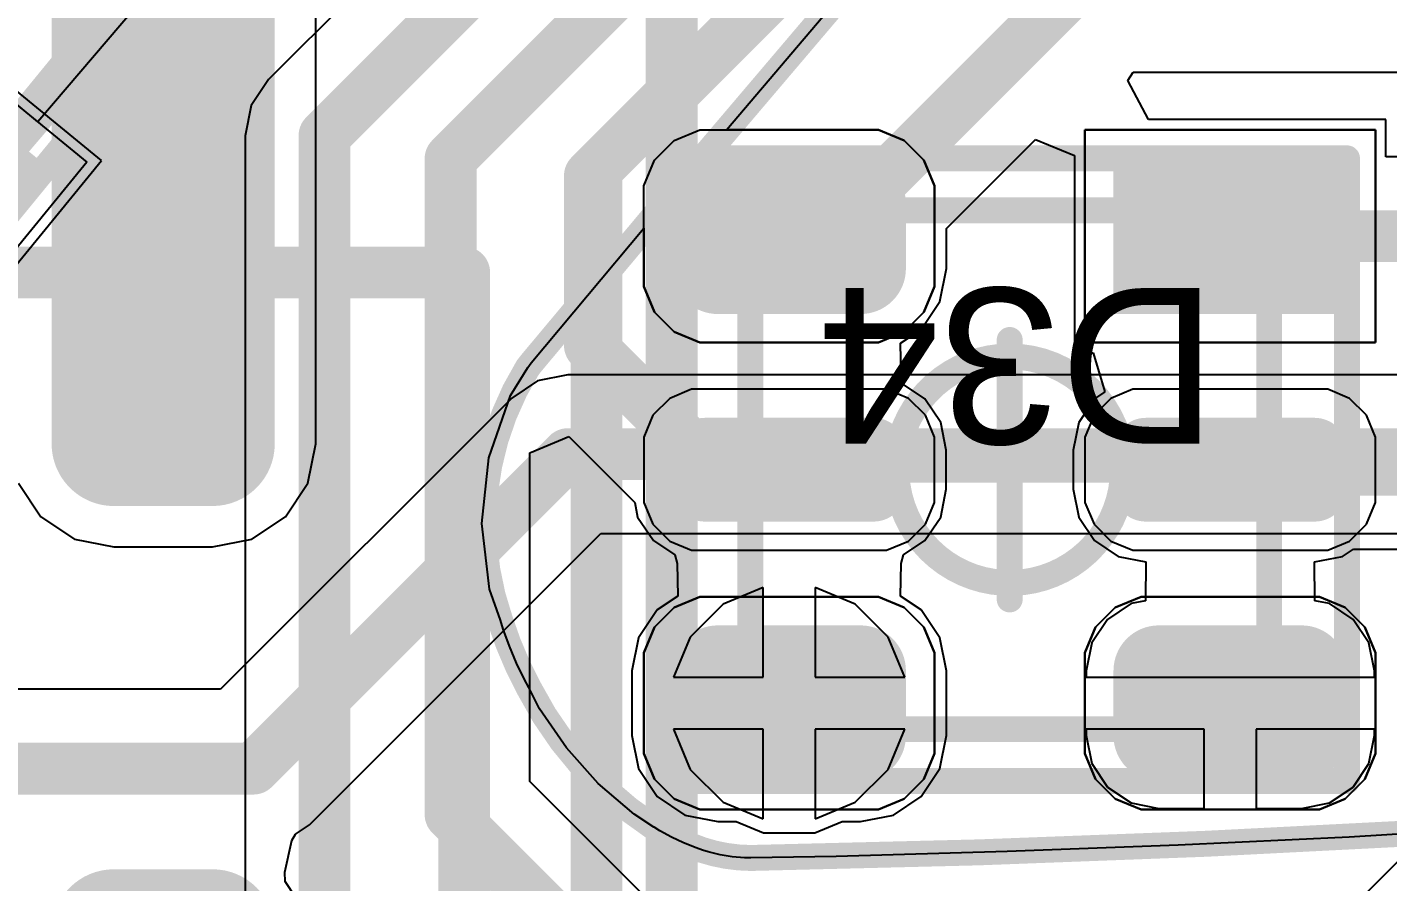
# Model space of a CAD drawing. Header units: inches. Extents: x -52 to 109, y 0 to 35.
# Drawn here: x 32.12 to 37.36, y 9.35 to 12.65 of the extents above; entities that cross this region are included whole.
import ezdxf

# ---------------------------------------------------------------- set-up
doc = ezdxf.new("R2010")
doc.units = ezdxf.units.IN
for name, color, linetype in [('Bottom 3D Body', 216, 'Continuous'), ('Bottom Courtyard', 56, 'Continuous'), ('Bottom Layer', 5, 'Continuous'), ('Bottom Overlay', 54, 'Continuous'), ('Bottom Solder', 6, 'Continuous'), ('Mechanical 1', 6, 'Continuous'), ('Mechanical 4', 56, 'Continuous'), ('Top Component Outline', 56, 'Continuous'), ('Top Courtyard', 56, 'Continuous'), ('Top Layer', 1, 'Continuous'), ('Top Overlay', 2, 'Continuous'), ('Top Paste', 8, 'Continuous'), ('Top Solder', 216, 'Continuous'), ('Via Holes', 16, 'Continuous')]:
    doc.layers.add(name, color=color, linetype=linetype)
doc.styles.add('Arial', font='', dxfattribs={"height": 0.2})
doc.styles.get('Arial').set_extended_font_data('Arial')

# ---------------------------------------------------------------- blocks, each defined once
blk = doc.blocks.new('APA_RGB_LED_2020_357')
at = {"layer": 'Top Layer'}
blk.add_hatch(color=1, dxfattribs=at).paths.add_polyline_path([(-1.25, -0.65), (-0.45, -0.65), (-0.45, -1.15), (-1.25, -1.15)])
at = {"layer": 'Top Paste'}
blk.add_hatch(color=8, dxfattribs=at).paths.add_polyline_path([(-1.25, -0.65), (-0.45, -0.65), (-0.45, -1.15), (-1.25, -1.15)])
at = {"layer": 'Top Solder'}
blk.add_hatch(color=216, dxfattribs=at).paths.add_polyline_path([(-1.3, -0.6), (-0.4, -0.6), (-0.4, -1.2), (-1.3, -1.2)])
at = {"layer": 'Top Component Outline'}
blk.add_lwpolyline([(-1, -1, 0.1, 0.1, 0), (1, -1, 0.1, 0.1, 0)], format="xyseb", dxfattribs=at)
at = {"layer": 'Top Courtyard'}
blk.add_lwpolyline([(-1.3, -1.2, 0.1, 0.1, 0), (1.3, -1.2, 0.1, 0.1, 0)], format="xyseb", dxfattribs=at)
at = {"layer": 'Top Overlay'}
for p, q in [((-0.29, -0.49), (-0.29, -1.31)), ((-0.29, -1.31), (-1.41, -1.31))]:
    blk.add_line(p, q, dxfattribs=at)
at = {"layer": 'Top Courtyard', "style": 'Arial'}
blk.add_text('D24', height=0.6, dxfattribs=at).set_placement((-0.8, -0.7))
blk = doc.blocks.new('APA_RGB_LED_2020_422')
at = {"layer": 'Top Layer'}
h = blk.add_hatch(color=1, dxfattribs=at)
edge = h.paths.add_edge_path()
edge.add_arc((-1.125, 1.025), 0.125, 90, 180)
edge.add_line((-1.25, 1.025), (-1.25, 0.775))
edge.add_arc((-1.125, 0.775), 0.125, 180, 270)
edge.add_line((-1.125, 0.65), (-0.575, 0.65))
edge.add_arc((-0.575, 0.775), 0.125, 270, 360)
edge.add_line((-0.45, 0.775), (-0.45, 1.025))
edge.add_arc((-0.575, 1.025), 0.125, 0, 90)
edge.add_line((-0.575, 1.15), (-1.125, 1.15))
h = blk.add_hatch(color=1, dxfattribs=at)
edge = h.paths.add_edge_path()
edge.add_arc((0.575, 1.025), 0.125, 90, 180)
edge.add_line((0.45, 1.025), (0.45, 0.775))
edge.add_arc((0.575, 0.775), 0.125, 180, 270)
edge.add_line((0.575, 0.65), (1.125, 0.65))
edge.add_arc((1.125, 0.775), 0.125, 270, 360)
edge.add_line((1.25, 0.775), (1.25, 1.025))
edge.add_arc((1.125, 1.025), 0.125, 0, 90)
edge.add_line((1.125, 1.15), (0.575, 1.15))
h = blk.add_hatch(color=1, dxfattribs=at)
edge = h.paths.add_edge_path()
edge.add_arc((-1.175, 0.075), 0.075, 90, 180)
edge.add_line((-1.25, 0.075), (-1.25, -0.075))
edge.add_arc((-1.175, -0.075), 0.075, 180, 270)
edge.add_line((-1.175, -0.15), (-0.525, -0.15))
edge.add_arc((-0.525, -0.075), 0.075, 270, 360)
edge.add_line((-0.45, -0.075), (-0.45, 0.075))
edge.add_arc((-0.525, 0.075), 0.075, 0, 90)
edge.add_line((-0.525, 0.15), (-1.175, 0.15))
h = blk.add_hatch(color=1, dxfattribs=at)
edge = h.paths.add_edge_path()
edge.add_arc((0.525, 0.075), 0.075, 90, 180)
edge.add_line((0.45, 0.075), (0.45, -0.075))
edge.add_arc((0.525, -0.075), 0.075, 180, 270)
edge.add_line((0.525, -0.15), (1.175, -0.15))
edge.add_arc((1.175, -0.075), 0.075, 270, 360)
edge.add_line((1.25, -0.075), (1.25, 0.075))
edge.add_arc((1.175, 0.075), 0.075, 0, 90)
edge.add_line((1.175, 0.15), (0.525, 0.15))
blk.add_hatch(color=1, dxfattribs=at).paths.add_polyline_path([(-1.25, -0.65), (-0.45, -0.65), (-0.45, -1.15), (-1.25, -1.15)])
h = blk.add_hatch(color=1, dxfattribs=at)
edge = h.paths.add_edge_path()
edge.add_arc((0.575, -0.775), 0.125, 90, 180)
edge.add_line((0.45, -0.775), (0.45, -1.025))
edge.add_arc((0.575, -1.025), 0.125, 180, 270)
edge.add_line((0.575, -1.15), (1.125, -1.15))
edge.add_arc((1.125, -1.025), 0.125, 270, 360)
edge.add_line((1.25, -1.025), (1.25, -0.775))
edge.add_arc((1.125, -0.775), 0.125, 0, 90)
edge.add_line((1.125, -0.65), (0.575, -0.65))
at = {"layer": 'Top Paste'}
h = blk.add_hatch(color=8, dxfattribs=at)
edge = h.paths.add_edge_path()
edge.add_arc((-1.125, 1.025), 0.125, 90, 180)
edge.add_line((-1.25, 1.025), (-1.25, 0.775))
edge.add_arc((-1.125, 0.775), 0.125, 180, 270)
edge.add_line((-1.125, 0.65), (-0.575, 0.65))
edge.add_arc((-0.575, 0.775), 0.125, 270, 360)
edge.add_line((-0.45, 0.775), (-0.45, 1.025))
edge.add_arc((-0.575, 1.025), 0.125, 0, 90)
edge.add_line((-0.575, 1.15), (-1.125, 1.15))
h = blk.add_hatch(color=8, dxfattribs=at)
edge = h.paths.add_edge_path()
edge.add_arc((0.575, 1.025), 0.125, 90, 180)
edge.add_line((0.45, 1.025), (0.45, 0.775))
edge.add_arc((0.575, 0.775), 0.125, 180, 270)
edge.add_line((0.575, 0.65), (1.125, 0.65))
edge.add_arc((1.125, 0.775), 0.125, 270, 360)
edge.add_line((1.25, 0.775), (1.25, 1.025))
edge.add_arc((1.125, 1.025), 0.125, 0, 90)
edge.add_line((1.125, 1.15), (0.575, 1.15))
h = blk.add_hatch(color=8, dxfattribs=at)
edge = h.paths.add_edge_path()
edge.add_arc((-1.175, 0.075), 0.075, 90, 180)
edge.add_line((-1.25, 0.075), (-1.25, -0.075))
edge.add_arc((-1.175, -0.075), 0.075, 180, 270)
edge.add_line((-1.175, -0.15), (-0.525, -0.15))
edge.add_arc((-0.525, -0.075), 0.075, 270, 360)
edge.add_line((-0.45, -0.075), (-0.45, 0.075))
edge.add_arc((-0.525, 0.075), 0.075, 0, 90)
edge.add_line((-0.525, 0.15), (-1.175, 0.15))
h = blk.add_hatch(color=8, dxfattribs=at)
edge = h.paths.add_edge_path()
edge.add_arc((0.525, 0.075), 0.075, 90, 180)
edge.add_line((0.45, 0.075), (0.45, -0.075))
edge.add_arc((0.525, -0.075), 0.075, 180, 270)
edge.add_line((0.525, -0.15), (1.175, -0.15))
edge.add_arc((1.175, -0.075), 0.075, 270, 360)
edge.add_line((1.25, -0.075), (1.25, 0.075))
edge.add_arc((1.175, 0.075), 0.075, 0, 90)
edge.add_line((1.175, 0.15), (0.525, 0.15))
blk.add_hatch(color=8, dxfattribs=at).paths.add_polyline_path([(-1.25, -0.65), (-0.45, -0.65), (-0.45, -1.15), (-1.25, -1.15)])
h = blk.add_hatch(color=8, dxfattribs=at)
edge = h.paths.add_edge_path()
edge.add_arc((0.575, -0.775), 0.125, 90, 180)
edge.add_line((0.45, -0.775), (0.45, -1.025))
edge.add_arc((0.575, -1.025), 0.125, 180, 270)
edge.add_line((0.575, -1.15), (1.125, -1.15))
edge.add_arc((1.125, -1.025), 0.125, 270, 360)
edge.add_line((1.25, -1.025), (1.25, -0.775))
edge.add_arc((1.125, -0.775), 0.125, 0, 90)
edge.add_line((1.125, -0.65), (0.575, -0.65))
at = {"layer": 'Top Solder'}
h = blk.add_hatch(color=216, dxfattribs=at)
edge = h.paths.add_edge_path()
edge.add_arc((-1.125, 1.025), 0.175, 90, 180)
edge.add_line((-1.3, 1.025), (-1.3, 0.775))
edge.add_arc((-1.125, 0.775), 0.175, 180, 270)
edge.add_line((-1.125, 0.6), (-0.575, 0.6))
edge.add_arc((-0.575, 0.775), 0.175, 270, 360)
edge.add_line((-0.4, 0.775), (-0.4, 1.025))
edge.add_arc((-0.575, 1.025), 0.175, 0, 90)
edge.add_line((-0.575, 1.2), (-1.125, 1.2))
h = blk.add_hatch(color=216, dxfattribs=at)
edge = h.paths.add_edge_path()
edge.add_arc((0.575, 1.025), 0.175, 90, 180)
edge.add_line((0.4, 1.025), (0.4, 0.775))
edge.add_arc((0.575, 0.775), 0.175, 180, 270)
edge.add_line((0.575, 0.6), (1.125, 0.6))
edge.add_arc((1.125, 0.775), 0.175, 270, 360)
edge.add_line((1.3, 0.775), (1.3, 1.025))
edge.add_arc((1.125, 1.025), 0.175, 0, 90)
edge.add_line((1.125, 1.2), (0.575, 1.2))
h = blk.add_hatch(color=216, dxfattribs=at)
edge = h.paths.add_edge_path()
edge.add_arc((-1.175, 0.075), 0.125, 90, 180)
edge.add_line((-1.3, 0.075), (-1.3, -0.075))
edge.add_arc((-1.175, -0.075), 0.125, 180, 270)
edge.add_line((-1.175, -0.2), (-0.525, -0.2))
edge.add_arc((-0.525, -0.075), 0.125, 270, 360)
edge.add_line((-0.4, -0.075), (-0.4, 0.075))
edge.add_arc((-0.525, 0.075), 0.125, 0, 90)
edge.add_line((-0.525, 0.2), (-1.175, 0.2))
h = blk.add_hatch(color=216, dxfattribs=at)
edge = h.paths.add_edge_path()
edge.add_arc((0.525, 0.075), 0.125, 90, 180)
edge.add_line((0.4, 0.075), (0.4, -0.075))
edge.add_arc((0.525, -0.075), 0.125, 180, 270)
edge.add_line((0.525, -0.2), (1.175, -0.2))
edge.add_arc((1.175, -0.075), 0.125, 270, 360)
edge.add_line((1.3, -0.075), (1.3, 0.075))
edge.add_arc((1.175, 0.075), 0.125, 0, 90)
edge.add_line((1.175, 0.2), (0.525, 0.2))
blk.add_hatch(color=216, dxfattribs=at).paths.add_polyline_path([(-1.3, -0.6), (-0.4, -0.6), (-0.4, -1.2), (-1.3, -1.2)])
h = blk.add_hatch(color=216, dxfattribs=at)
edge = h.paths.add_edge_path()
edge.add_arc((0.575, -0.775), 0.175, 90, 180)
edge.add_line((0.4, -0.775), (0.4, -1.025))
edge.add_arc((0.575, -1.025), 0.175, 180, 270)
edge.add_line((0.575, -1.2), (1.125, -1.2))
edge.add_arc((1.125, -1.025), 0.175, 270, 360)
edge.add_line((1.3, -1.025), (1.3, -0.775))
edge.add_arc((1.125, -0.775), 0.175, 0, 90)
edge.add_line((1.125, -0.6), (0.575, -0.6))
at = {"layer": 'Top Component Outline'}
for points in [[(1, 1, 0.1, 0.1, 0), (-1, 1, 0.1, 0.1, 0)], [(-1, 1, 0.1, 0.1, 0), (-1, -1, 0.1, 0.1, 0)], [(1, 1, 0.1, 0.1, 0), (1, -1, 0.1, 0.1, 0)], [(1, -1, 0.1, 0.1, 0), (-1, -1, 0.1, 0.1, 0)]]:
    blk.add_lwpolyline(points, format="xyseb", dxfattribs=at)
for points in [[(-1.025, 1, 0.05, 0.05, 1), (-0.975, 1, 0.05, 0.05, 1)], [(-1.025, 1, 0.05, 0.05, 1), (-0.975, 1, 0.05, 0.05, 1)], [(0.975, 1, 0.05, 0.05, 1), (1.025, 1, 0.05, 0.05, 1)], [(0.975, 1, 0.05, 0.05, 1), (1.025, 1, 0.05, 0.05, 1)], [(-1.025, -1, 0.05, 0.05, 1), (-0.975, -1, 0.05, 0.05, 1)], [(-1.025, -1, 0.05, 0.05, 1), (-0.975, -1, 0.05, 0.05, 1)], [(0.975, -1, 0.05, 0.05, 1), (1.025, -1, 0.05, 0.05, 1)], [(0.975, -1, 0.05, 0.05, 1), (1.025, -1, 0.05, 0.05, 1)]]:
    blk.add_lwpolyline(points, format="xyseb", close=True, dxfattribs=at)
at = {"layer": 'Top Courtyard'}
for points in [[(-1.3, 1.2, 0.1, 0.1, 0), (-1.3, -1.2, 0.1, 0.1, 0)], [(1.3, 1.2, 0.1, 0.1, 0), (-1.3, 1.2, 0.1, 0.1, 0)], [(1.3, 1.2, 0.1, 0.1, 0), (1.3, -1.2, 0.1, 0.1, 0)], [(0, 0.5, 0.1, 0.1, 0), (0, -0.5, 0.1, 0.1, 0)], [(0.5, 0, 0.1, 0.1, 0), (-0.5, 0, 0.1, 0.1, 0)], [(1.3, -1.2, 0.1, 0.1, 0), (-1.3, -1.2, 0.1, 0.1, 0)]]:
    blk.add_lwpolyline(points, format="xyseb", dxfattribs=at)
for points in [[(-1.325, 1.2, 0.05, 0.05, 1), (-1.275, 1.2, 0.05, 0.05, 1)], [(-1.325, 1.2, 0.05, 0.05, 1), (-1.275, 1.2, 0.05, 0.05, 1)], [(1.275, 1.2, 0.05, 0.05, 1), (1.325, 1.2, 0.05, 0.05, 1)], [(1.275, 1.2, 0.05, 0.05, 1), (1.325, 1.2, 0.05, 0.05, 1)], [(-0.025, 0.5, 0.05, 0.05, 1), (0.025, 0.5, 0.05, 0.05, 1)], [(-0.525, 0, 0.05, 0.05, 1), (-0.475, 0, 0.05, 0.05, 1)], [(0.475, 0, 0.05, 0.05, 1), (0.525, 0, 0.05, 0.05, 1)], [(-0.025, -0.5, 0.05, 0.05, 1), (0.025, -0.5, 0.05, 0.05, 1)], [(-1.325, -1.2, 0.05, 0.05, 1), (-1.275, -1.2, 0.05, 0.05, 1)], [(-1.325, -1.2, 0.05, 0.05, 1), (-1.275, -1.2, 0.05, 0.05, 1)], [(1.275, -1.2, 0.05, 0.05, 1), (1.325, -1.2, 0.05, 0.05, 1)], [(1.275, -1.2, 0.05, 0.05, 1), (1.325, -1.2, 0.05, 0.05, 1)]]:
    blk.add_lwpolyline(points, format="xyseb", close=True, dxfattribs=at)
at = {"layer": 'Top Overlay'}
for p, q in [((-1.3689, 1.1929), (-1.2929, 1.2689)), ((-1.2929, 1.2689), (-1.1937, 1.31)), ((-1.1937, 1.31), (-1.14, 1.31)), ((-1.14, 1.31), (-1.14, 1.31)), ((-1.14, 1.31), (-0.56, 1.31)), ((-0.56, 1.31), (-0.5063, 1.31)), ((-0.5063, 1.31), (-0.4071, 1.2689)), ((-0.4071, 1.2689), (-0.3311, 1.1929)), ((0.3311, 1.1929), (0.4071, 1.2689)), ((0.4071, 1.2689), (0.5063, 1.31)), ((0.5063, 1.31), (0.56, 1.31)), ((0.56, 1.31), (0.56, 1.31)), ((0.56, 1.31), (1.14, 1.31)), ((1.14, 1.31), (1.1937, 1.31)), ((1.1937, 1.31), (1.2929, 1.2689)), ((1.2929, 1.2689), (1.3689, 1.1929)), ((-1.41, 1.0937), (-1.3689, 1.1929)), ((-0.3311, 1.1929), (-0.29, 1.0937)), ((0.29, 1.0937), (0.3311, 1.1929)), ((1.3689, 1.1929), (1.41, 1.0937)), ((-1.41, 1.04), (-1.41, 1.0937)), ((-0.29, 1.0937), (-0.29, 1.04)), ((0.29, 1.04), (0.29, 1.0937)), ((1.41, 1.0937), (1.41, 1.04)), ((-1.41, 0.76), (-1.41, 1.04)), ((-0.29, 1.04), (-0.29, 1.04)), ((-0.29, 1.04), (-0.29, 0.76)), ((0.29, 0.76), (0.29, 1.04)), ((1.41, 1.04), (1.41, 1.04)), ((1.41, 1.04), (1.41, 0.76)), ((-1.41, 0.76), (-1.41, 0.76)), ((-1.41, 0.7063), (-1.41, 0.76)), ((-0.29, 0.76), (-0.29, 0.7063)), ((0.29, 0.76), (0.29, 0.76)), ((0.29, 0.7063), (0.29, 0.76)), ((1.41, 0.76), (1.41, 0.7063)), ((-1.3689, 0.6071), (-1.41, 0.7063)), ((-0.29, 0.7063), (-0.3311, 0.6071)), ((0.3311, 0.6071), (0.29, 0.7063)), ((1.41, 0.7063), (1.3689, 0.6071)), ((-1.2929, 0.5311), (-1.3689, 0.6071)), ((-0.3311, 0.6071), (-0.4071, 0.5311)), ((0.4071, 0.5311), (0.3311, 0.6071)), ((1.3689, 0.6071), (1.2929, 0.5311)), ((-1.1937, 0.49), (-1.2929, 0.5311)), ((-0.4071, 0.5311), (-0.5063, 0.49)), ((0.5063, 0.49), (0.4071, 0.5311)), ((1.2929, 0.5311), (1.1937, 0.49)), ((-1.14, 0.49), (-1.1937, 0.49)), ((-0.56, 0.49), (-1.14, 0.49)), ((-0.5063, 0.49), (-0.56, 0.49)), ((-0.56, 0.49), (-0.56, 0.49)), ((0.56, 0.49), (0.5063, 0.49)), ((1.14, 0.49), (0.56, 0.49)), ((1.1937, 0.49), (1.14, 0.49)), ((1.14, 0.49), (1.14, 0.49)), ((-1.3103, 0.275), (-1.375, 0.2103)), ((-1.2258, 0.31), (-1.3103, 0.275)), ((-1.18, 0.31), (-1.2258, 0.31)), ((-0.52, 0.31), (-1.18, 0.31)), ((-0.4742, 0.31), (-0.52, 0.31)), ((-0.52, 0.31), (-0.52, 0.31)), ((-0.3897, 0.275), (-0.4742, 0.31)), ((-0.325, 0.2103), (-0.3897, 0.275)), ((0.3897, 0.275), (0.325, 0.2103)), ((0.4743, 0.31), (0.3897, 0.275)), ((0.52, 0.31), (0.4743, 0.31)), ((1.18, 0.31), (0.52, 0.31)), ((1.2258, 0.31), (1.18, 0.31)), ((1.18, 0.31), (1.18, 0.31)), ((1.3103, 0.275), (1.2258, 0.31)), ((1.375, 0.2103), (1.3103, 0.275)), ((-1.375, 0.2103), (-1.41, 0.1258)), ((-0.29, 0.1258), (-0.325, 0.2103)), ((0.325, 0.2103), (0.29, 0.1258)), ((1.41, 0.1258), (1.375, 0.2103)), ((-1.41, 0.1258), (-1.41, 0.08)), ((-0.29, 0.08), (-0.29, 0.1258)), ((0.29, 0.1258), (0.29, 0.08)), ((1.41, 0.08), (1.41, 0.1258)), ((-1.41, 0.08), (-1.41, -0.08)), ((-1.41, 0.08), (-1.41, 0.08)), ((-0.29, -0.08), (-0.29, 0.08)), ((0.29, 0.08), (0.29, -0.08)), ((0.29, 0.08), (0.29, 0.08)), ((1.41, -0.08), (1.41, 0.08)), ((-1.41, -0.08), (-1.41, -0.1257)), ((-0.29, -0.1257), (-0.29, -0.08)), ((-0.29, -0.08), (-0.29, -0.08)), ((0.29, -0.08), (0.29, -0.1257)), ((1.41, -0.1257), (1.41, -0.08)), ((1.41, -0.08), (1.41, -0.08)), ((-1.41, -0.1257), (-1.375, -0.2103)), ((-0.325, -0.2103), (-0.29, -0.1257)), ((0.29, -0.1257), (0.325, -0.2103)), ((1.375, -0.2103), (1.41, -0.1257)), ((-1.375, -0.2103), (-1.3103, -0.275)), ((-0.3897, -0.275), (-0.325, -0.2103)), ((0.325, -0.2103), (0.3897, -0.275)), ((1.3103, -0.275), (1.375, -0.2103)), ((-1.3103, -0.275), (-1.2258, -0.31)), ((-1.2258, -0.31), (-1.18, -0.31)), ((-1.18, -0.31), (-1.18, -0.31)), ((-1.18, -0.31), (-0.52, -0.31)), ((-0.52, -0.31), (-0.4742, -0.31)), ((-0.4742, -0.31), (-0.3897, -0.275)), ((0.3897, -0.275), (0.4743, -0.31)), ((0.4743, -0.31), (0.52, -0.31)), ((0.52, -0.31), (0.52, -0.31)), ((0.52, -0.31), (1.18, -0.31)), ((1.18, -0.31), (1.2258, -0.31)), ((1.2258, -0.31), (1.3103, -0.275)), ((-1.41, -1.31), (-1.41, -0.49)), ((-1.41, -0.49), (-0.29, -0.49)), ((-0.29, -0.49), (-0.29, -1.31)), ((0.4071, -0.5311), (0.5063, -0.49)), ((0.5063, -0.49), (0.56, -0.49)), ((0.56, -0.49), (0.56, -0.49)), ((0.56, -0.49), (1.14, -0.49)), ((1.14, -0.49), (1.1937, -0.49)), ((1.1937, -0.49), (1.2929, -0.5311)), ((0.3311, -0.6071), (0.4071, -0.5311)), ((1.2929, -0.5311), (1.3689, -0.6071)), ((0.29, -0.7063), (0.3311, -0.6071)), ((1.3689, -0.6071), (1.41, -0.7063)), ((0.29, -0.76), (0.29, -0.7063)), ((1.41, -0.7063), (1.41, -0.76)), ((0.29, -1.04), (0.29, -0.76)), ((1.41, -0.76), (1.41, -0.76)), ((1.41, -0.76), (1.41, -1.04)), ((0.29, -1.04), (0.29, -1.04)), ((0.29, -1.0937), (0.29, -1.04)), ((1.41, -1.04), (1.41, -1.0937)), ((0.3311, -1.1929), (0.29, -1.0937)), ((1.41, -1.0937), (1.3689, -1.1929)), ((0.4071, -1.2689), (0.3311, -1.1929)), ((1.3689, -1.1929), (1.2929, -1.2689)), ((-0.29, -1.31), (-1.41, -1.31)), ((0.5063, -1.31), (0.4071, -1.2689)), ((0.56, -1.31), (0.5063, -1.31)), ((1.14, -1.31), (0.56, -1.31)), ((1.1937, -1.31), (1.14, -1.31)), ((1.14, -1.31), (1.14, -1.31)), ((1.2929, -1.2689), (1.1937, -1.31))]:
    blk.add_line(p, q, dxfattribs=at)
at = {"layer": 'Top Courtyard', "style": 'Arial'}
blk.add_text('D34', height=0.6, dxfattribs=at).set_placement((-0.8, -0.7))
blk = doc.blocks.new('SMDHDRV10P127_2X5_615X330X560B_B_448')
at = {"layer": 'Bottom Layer'}
h = blk.add_hatch(color=5, dxfattribs=at)
edge = h.paths.add_edge_path()
edge.add_arc((-2.96, 2.73), 0.19, 90, 180)
edge.add_line((-3.15, 2.73), (-3.15, 2.35))
edge.add_arc((-2.96, 2.35), 0.19, 180, 270)
edge.add_line((-2.96, 2.16), (-0.94, 2.16))
edge.add_arc((-0.94, 2.35), 0.19, 270, 360)
edge.add_line((-0.75, 2.35), (-0.75, 2.73))
edge.add_arc((-0.94, 2.73), 0.19, 0, 90)
edge.add_line((-0.94, 2.92), (-2.96, 2.92))
at = {"layer": 'Bottom Solder'}
h = blk.add_hatch(color=6, dxfattribs=at)
edge = h.paths.add_edge_path()
edge.add_arc((-2.96, 2.73), 0.24, 90, 180)
edge.add_line((-3.2, 2.73), (-3.2, 2.35))
edge.add_arc((-2.96, 2.35), 0.24, 180, 270)
edge.add_line((-2.96, 2.11), (-0.94, 2.11))
edge.add_arc((-0.94, 2.35), 0.24, 270, 360)
edge.add_line((-0.7, 2.35), (-0.7, 2.73))
edge.add_arc((-0.94, 2.73), 0.24, 0, 90)
edge.add_line((-0.94, 2.97), (-2.96, 2.97))
h = blk.add_hatch(color=6, dxfattribs=at)
edge = h.paths.add_edge_path()
edge.add_arc((0.94, 2.73), 0.24, 90, 180)
edge.add_line((0.7, 2.73), (0.7, 2.35))
edge.add_arc((0.94, 2.35), 0.24, 180, 270)
edge.add_line((0.94, 2.11), (2.96, 2.11))
edge.add_arc((2.96, 2.35), 0.24, 270, 360)
edge.add_line((3.2, 2.35), (3.2, 2.73))
edge.add_arc((2.96, 2.73), 0.24, 0, 90)
edge.add_line((2.96, 2.97), (0.94, 2.97))
at = {"layer": 'Bottom 3D Body'}
for points in [[(1.6, 3.7, 0.2, 0.2, 0), (-1.6, 3.7, 0.2, 0.2, 0)], [(-1.6, -3.7, 0.2, 0.2, 0), (-1.6, 3.7, 0.2, 0.2, 0)]]:
    blk.add_lwpolyline(points, format="xyseb", dxfattribs=at)
blk.add_lwpolyline([(-1.65, 3.7, 0.1, 0.1, 1), (-1.55, 3.7, 0.1, 0.1, 1)], format="xyseb", close=True, dxfattribs=at)
blk.add_lwpolyline([(-1.65, 3.7, 0.1, 0.1, 1), (-1.55, 3.7, 0.1, 0.1, 1)], format="xyseb", close=True, dxfattribs=at)
at = {"layer": 'Bottom Courtyard'}
blk.add_lwpolyline([(3.5, 4.5, 0.2, 0.2, 0), (-3.5, 4.5, 0.2, 0.2, 0)], format="xyseb", dxfattribs=at)
at = {"layer": 'Bottom Overlay'}
blk.add_lwpolyline([(1.95, 4.21, 0.2, 0.2, 0), (-1.95, 4.21, 0.2, 0.2, 0)], format="xyseb", dxfattribs=at)
blk.add_lwpolyline([(-2, 4.21, 0.1, 0.1, 1), (-1.9, 4.21, 0.1, 0.1, 1)], format="xyseb", close=True, dxfattribs=at)

msp = doc.modelspace()

# ---------------------------------------------------------------- hatches: boundary and pattern name
at = {"layer": 'Bottom Layer'}
h = msp.add_hatch(color=5, dxfattribs=at)
edge = h.paths.add_edge_path()
edge.add_arc((35.0526, 10.04), 0.3, 0, 360)
at = {"layer": 'Top Layer'}
h = msp.add_hatch(color=1, dxfattribs=at)
edge = h.paths.add_edge_path()
edge.add_arc((35.0526, 10.04), 0.3, 0, 360)
at = {"layer": 'Via Holes'}
h = msp.add_hatch(color=7, dxfattribs=at)
edge = h.paths.add_edge_path()
edge.add_arc((35.0526, 10.04), 0.15, 0, 360)

# ---------------------------------------------------------------- linework, layer by layer
at = {"layer": 'Bottom Layer'}
for p, q in [((33.2277, 11.04), (33.2277, 13.06)), ((34.0829, 11.2826), (33.9837, 11.2163)), ((34.2, 11.3059), (34.0829, 11.2826)), ((45.4456, 11.3059), (34.2, 11.3059)), ((34.2, 11.3059), (34.2, 11.3059)), ((33.9837, 11.2163), (32.8613, 10.0939)), ((33.9837, 11.2163), (33.9837, 11.2163)), ((33.1974, 10.8879), (33.2277, 11.04)), ((32.0826, 10.8879), (32.1688, 10.7589)), ((33.1112, 10.7589), (33.1974, 10.8879)), ((32.1688, 10.7589), (32.2978, 10.6727)), ((32.9822, 10.6727), (33.1112, 10.7589)), ((32.2978, 10.6727), (32.45, 10.6424)), ((32.83, 10.6424), (32.9822, 10.6727)), ((33.2043, 9.5717), (34.3267, 10.6941)), ((34.3267, 10.6941), (41.5595, 10.6941)), ((32.45, 10.6424), (32.83, 10.6424)), ((34.9526, 10.4856), (34.7977, 10.4215)), ((34.9526, 10.14), (34.9526, 10.4856)), ((35.3075, 10.4215), (35.1526, 10.4856)), ((35.1526, 10.4856), (35.1526, 10.14)), ((34.7977, 10.4215), (34.6711, 10.2949)), ((35.4341, 10.2949), (35.3075, 10.4215)), ((34.6711, 10.2949), (34.6069, 10.14)), ((35.4983, 10.14), (35.4341, 10.2949)), ((34.6069, 10.14), (34.9526, 10.14)), ((35.1526, 10.14), (35.4983, 10.14)), ((32.8613, 10.0939), (29.648, 10.0939)), ((34.9526, 9.94), (34.6069, 9.94)), ((34.6069, 9.94), (34.6711, 9.7851)), ((34.9526, 9.5943), (34.9526, 9.94)), ((35.4983, 9.94), (35.1526, 9.94)), ((35.1526, 9.94), (35.1526, 9.5943)), ((35.4341, 9.7851), (35.4983, 9.94)), ((34.6711, 9.7851), (34.7977, 9.6585)), ((35.3075, 9.6585), (35.4341, 9.7851)), ((34.7977, 9.6585), (34.9526, 9.5943)), ((35.1526, 9.5943), (35.3075, 9.6585)), ((33.1501, 9.5355), (33.2043, 9.5717)), ((33.1086, 9.3894), (33.1357, 9.5106)), ((33.1357, 9.5106), (33.1501, 9.5355)), ((37.4837, 9.5163), (33.6233, 5.6559)), ((33.1097, 9.3534), (33.1086, 9.3894)), ((33.1503, 9.2927), (33.1097, 9.3534))]:
    msp.add_line(p, q, dxfattribs=at)
for points in [[(32.988, 9.788, 0.2, 0.2, 0), (34.2, 11, 0.2, 0.2, 0)], [(34.2, 11, 0.2, 0.2, 0), (49.7, 11, 0.2, 0.2, 0)], [(29.648, 9.788, 0.2, 0.2, 0), (32.988, 9.788, 0.2, 0.2, 0)]]:
    msp.add_lwpolyline(points, format="xyseb", dxfattribs=at)
for points in [[(34.15, 11, 0.1, 0.1, 1), (34.25, 11, 0.1, 0.1, 1)], [(34.15, 11, 0.1, 0.1, 1), (34.25, 11, 0.1, 0.1, 1)], [(32.938, 9.788, 0.1, 0.1, 1), (33.038, 9.788, 0.1, 0.1, 1)], [(32.938, 9.788, 0.1, 0.1, 1), (33.038, 9.788, 0.1, 0.1, 1)]]:
    msp.add_lwpolyline(points, format="xyseb", close=True, dxfattribs=at)
at = {"layer": 'Mechanical 1'}
for points in [[(35.4993, 11.107, 0.1, 0.1, -0.303347), (35.9026, 11.3764, 0.1, 0.1, 0)], [(35.9026, 11.3765, 0.1, 0.1, -0.198912), (36.2112, 11.2486, 0.1, 0.1, 0)], [(36.2112, 11.2486, 0.1, 0.1, -0.198912), (36.3391, 10.94, 0.1, 0.1, 0)], [(35.594, 10.6313, 0.1, 0.1, -0.303347), (35.4993, 11.107, 0.1, 0.1, 0)], [(36.3391, 10.94, 0.1, 0.1, -0.303347), (36.0696, 10.5367, 0.1, 0.1, 0)], [(36.0696, 10.5367, 0.1, 0.1, -0.303347), (35.594, 10.6313, 0.1, 0.1, 0)]]:
    msp.add_lwpolyline(points, format="xyseb", dxfattribs=at)
for points in [[(35.8776, 11.3765, 0.05, 0.05, 1), (35.9276, 11.3765, 0.05, 0.05, 1)], [(35.8776, 11.3764, 0.05, 0.05, 1), (35.9276, 11.3764, 0.05, 0.05, 1)], [(36.1862, 11.2486, 0.05, 0.05, 1), (36.2362, 11.2486, 0.05, 0.05, 1)], [(36.1862, 11.2486, 0.05, 0.05, 1), (36.2362, 11.2486, 0.05, 0.05, 1)], [(35.4743, 11.107, 0.05, 0.05, 1), (35.5243, 11.107, 0.05, 0.05, 1)], [(35.4743, 11.107, 0.05, 0.05, 1), (35.5243, 11.107, 0.05, 0.05, 1)], [(36.3141, 10.94, 0.05, 0.05, 1), (36.3641, 10.94, 0.05, 0.05, 1)], [(36.3141, 10.94, 0.05, 0.05, 1), (36.3641, 10.94, 0.05, 0.05, 1)], [(35.569, 10.6313, 0.05, 0.05, 1), (35.619, 10.6313, 0.05, 0.05, 1)], [(35.569, 10.6313, 0.05, 0.05, 1), (35.619, 10.6313, 0.05, 0.05, 1)], [(36.0446, 10.5367, 0.05, 0.05, 1), (36.0946, 10.5367, 0.05, 0.05, 1)], [(36.0446, 10.5367, 0.05, 0.05, 1), (36.0946, 10.5367, 0.05, 0.05, 1)]]:
    msp.add_lwpolyline(points, format="xyseb", close=True, dxfattribs=at)
at = {"layer": 'Mechanical 4'}
for points in [[(32.0223, 12.1255, 0.1, 0.1, 0), (32.6081, 12.8109, 0.1, 0.1, 0)], [(34.6715, 12.0841, 0.1, 0.1, 0), (35.2871, 12.8088, 0.1, 0.1, 0)], [(34.0586, 11.3507, 0.1, 0.1, 0), (34.6715, 12.0841, 0.1, 0.1, 0)], [(33.9388, 10.3588, 0.1, 0.1, -0.226746), (34.0449, 11.3332, 0.1, 0.1, 0)], [(34.0449, 11.3332, 0.1, 0.1, 0), (34.0586, 11.3507, 0.1, 0.1, 0)], [(34.0488, 10.0994, 0.1, 0.1, -0.046571), (33.9388, 10.3588, 0.1, 0.1, 0)], [(34.5312, 9.5614, 0.1, 0.1, -0.131305), (34.0488, 10.0994, 0.1, 0.1, 0)], [(34.7181, 9.474, 0.1, 0.1, -0.060447), (34.5312, 9.5614, 0.1, 0.1, 0)], [(37.5391, 9.5431, 0.1, 0.1, -0.009898), (34.9039, 9.4435, 0.1, 0.1, 0)], [(34.9039, 9.4435, 0.1, 0.1, -0.077558), (34.7181, 9.474, 0.1, 0.1, 0)]]:
    msp.add_lwpolyline(points, format="xyseb", dxfattribs=at)
for points in [[(34.6465, 12.0841, 0.05, 0.05, 1), (34.6965, 12.0841, 0.05, 0.05, 1)], [(34.6465, 12.0841, 0.05, 0.05, 1), (34.6965, 12.0841, 0.05, 0.05, 1)], [(34.0199, 11.3332, 0.05, 0.05, 1), (34.0699, 11.3332, 0.05, 0.05, 1)], [(34.0199, 11.3332, 0.05, 0.05, 1), (34.0699, 11.3332, 0.05, 0.05, 1)], [(34.0336, 11.3507, 0.05, 0.05, 1), (34.0835, 11.3507, 0.05, 0.05, 1)], [(34.0336, 11.3507, 0.05, 0.05, 1), (34.0835, 11.3507, 0.05, 0.05, 1)], [(33.9138, 10.3588, 0.05, 0.05, 1), (33.9638, 10.3588, 0.05, 0.05, 1)], [(33.9138, 10.3588, 0.05, 0.05, 1), (33.9638, 10.3588, 0.05, 0.05, 1)], [(34.0238, 10.0994, 0.05, 0.05, 1), (34.0738, 10.0994, 0.05, 0.05, 1)], [(34.0238, 10.0994, 0.05, 0.05, 1), (34.0738, 10.0994, 0.05, 0.05, 1)], [(34.5062, 9.5614, 0.05, 0.05, 1), (34.5562, 9.5614, 0.05, 0.05, 1)], [(34.5062, 9.5614, 0.05, 0.05, 1), (34.5562, 9.5614, 0.05, 0.05, 1)], [(34.6931, 9.474, 0.05, 0.05, 1), (34.7431, 9.474, 0.05, 0.05, 1)], [(34.6931, 9.474, 0.05, 0.05, 1), (34.7431, 9.474, 0.05, 0.05, 1)], [(34.8789, 9.4435, 0.05, 0.05, 1), (34.9289, 9.4435, 0.05, 0.05, 1)], [(34.8789, 9.4435, 0.05, 0.05, 1), (34.9289, 9.4435, 0.05, 0.05, 1)]]:
    msp.add_lwpolyline(points, format="xyseb", close=True, dxfattribs=at)
at = {"layer": 'Top Layer'}
for p, q in [((34.1004, 13.4985), (33.0454, 12.4435)), ((32.4021, 12.1313), (31.7057, 12.7015)), ((33.0454, 12.4435), (32.9791, 12.3443)), ((36.3574, 12.44), (36.3786, 12.4718)), ((36.4376, 12.29), (36.3574, 12.44)), ((36.3786, 12.4718), (37.6265, 12.4718)), ((32.9791, 12.3443), (32.9558, 12.2272)), ((37.3526, 12.29), (36.4376, 12.29)), ((37.3526, 12.1458), (37.3526, 12.29)), ((32.9558, 12.2272), (32.9558, 12.2272)), ((32.9558, 12.2272), (32.9558, 9.0078)), ((35.659, 11.8695), (36.0026, 12.2131)), ((36.0026, 12.2131), (36.1526, 12.151)), ((31.6419, 11.2028), (32.4021, 12.1313)), ((36.1526, 12.151), (36.1526, 11.39)), ((38.0762, 12.1458), (37.3526, 12.1458)), ((35.659, 11.715), (35.659, 11.8695)), ((35.6337, 11.5882), (35.659, 11.715)), ((35.5619, 11.4807), (35.6337, 11.5882)), ((35.4823, 11.4275), (35.5619, 11.4807)), ((35.4844, 11.3008), (35.4823, 11.4275)), ((36.1526, 11.39), (36.2239, 11.39)), ((36.2239, 11.39), (36.2694, 11.24)), ((35.4935, 11.2683), (35.4844, 11.3008)), ((35.5759, 11.2132), (35.4935, 11.2683)), ((36.2694, 11.24), (36.2293, 11.2132)), ((35.6366, 11.1223), (35.5759, 11.2132)), ((36.2293, 11.2132), (36.1686, 11.1223)), ((35.658, 11.015), (35.6366, 11.1223)), ((36.1686, 11.1223), (36.1472, 11.015)), ((34.0536, 11.0053), (34.2036, 11.0674)), ((34.2036, 11.0674), (34.4574, 10.8136)), ((35.658, 10.865), (35.658, 11.015)), ((36.1472, 11.015), (36.1472, 10.865)), ((34.0536, 9.738), (34.0536, 11.0053)), ((35.6366, 10.7577), (35.658, 10.865)), ((36.1472, 10.865), (36.1686, 10.7577)), ((34.4574, 10.8136), (34.4686, 10.7577)), ((34.4686, 10.7577), (34.5293, 10.6667)), ((35.5759, 10.6667), (35.6366, 10.7577)), ((36.1686, 10.7577), (36.2293, 10.6667)), ((34.5293, 10.6667), (34.6117, 10.6117)), ((35.4935, 10.6117), (35.5759, 10.6667)), ((36.2293, 10.6667), (36.3203, 10.6059)), ((34.6117, 10.6117), (34.6208, 10.5791)), ((35.4844, 10.5791), (35.4935, 10.6117)), ((36.3203, 10.6059), (36.4276, 10.5846)), ((37.0776, 10.5846), (37.1849, 10.6059)), ((37.1849, 10.6059), (37.2271, 10.6341)), ((37.2271, 10.6341), (38.1444, 10.6341)), ((34.6208, 10.5791), (34.6229, 10.4525)), ((35.4823, 10.4525), (35.4844, 10.5791)), ((36.4276, 10.5846), (36.4263, 10.4351)), ((37.079, 10.4351), (37.0776, 10.5846)), ((34.6229, 10.4525), (34.5433, 10.3993)), ((35.5619, 10.3993), (35.4823, 10.4525)), ((34.5433, 10.3993), (34.4715, 10.2918)), ((35.6337, 10.2918), (35.5619, 10.3993)), ((36.3703, 10.424), (36.2793, 10.3632)), ((36.4263, 10.4351), (36.3703, 10.424)), ((37.1349, 10.424), (37.079, 10.4351)), ((37.2259, 10.3632), (37.1349, 10.424)), ((36.2793, 10.3632), (36.2186, 10.2723)), ((37.2866, 10.2723), (37.2259, 10.3632)), ((34.4715, 10.2918), (34.4462, 10.165)), ((35.659, 10.165), (35.6337, 10.2918)), ((36.2186, 10.2723), (36.1972, 10.165)), ((37.308, 10.165), (37.2866, 10.2723)), ((34.4462, 10.165), (34.4462, 9.915)), ((35.659, 9.915), (35.659, 10.165)), ((36.1972, 10.165), (36.1972, 10.14)), ((36.1972, 10.14), (36.7526, 10.14)), ((36.7526, 10.14), (37.308, 10.14)), ((37.308, 10.14), (37.308, 10.165)), ((34.4462, 9.915), (34.4715, 9.7882)), ((35.6337, 9.7882), (35.659, 9.915)), ((36.6526, 9.94), (36.1972, 9.94)), ((36.1972, 9.94), (36.1972, 9.915)), ((36.1972, 9.915), (36.2186, 9.8077)), ((36.6526, 9.6346), (36.6526, 9.94)), ((37.308, 9.94), (36.8526, 9.94)), ((36.8526, 9.94), (36.8526, 9.6346)), ((37.2866, 9.8077), (37.308, 9.915)), ((37.308, 9.915), (37.308, 9.94)), ((36.2186, 9.8077), (36.2793, 9.7167)), ((37.2259, 9.7167), (37.2866, 9.8077)), ((34.4715, 9.7882), (34.5433, 9.6807)), ((35.5619, 9.6807), (35.6337, 9.7882)), ((35.4136, 8.378), (34.0536, 9.738)), ((36.2793, 9.7167), (36.3703, 9.6559)), ((37.1349, 9.6559), (37.2259, 9.7167)), ((34.5433, 9.6807), (34.6508, 9.6088)), ((35.4544, 9.6088), (35.5619, 9.6807)), ((36.3703, 9.6559), (36.4776, 9.6346)), ((37.0276, 9.6346), (37.1349, 9.6559)), ((34.6508, 9.6088), (34.7776, 9.5836)), ((35.3276, 9.5836), (35.4544, 9.6088)), ((36.4776, 9.6346), (36.6526, 9.6346)), ((36.8526, 9.6346), (37.0276, 9.6346)), ((34.7776, 9.5836), (34.8478, 9.5836)), ((34.8478, 9.5836), (34.9531, 9.54)), ((35.1521, 9.54), (35.2574, 9.5836)), ((35.2574, 9.5836), (35.3276, 9.5836)), ((34.9531, 9.54), (35.1521, 9.54))]:
    msp.add_line(p, q, dxfattribs=at)
for points in [[(33.2617, 12.2272, 0.2, 0.2, 0), (36.1488, 15.1142, 0.2, 0.2, 0)], [(33.7477, 12.1387, 0.2, 0.2, 0), (35.1, 13.4911, 0.2, 0.2, 0)], [(34.2848, 12.0732, 0.2, 0.2, 0), (35.4802, 13.2686, 0.2, 0.2, 0)], [(35.1969, 11.84, 0.2, 0.2, 0), (36.1345, 12.7776, 0.2, 0.2, 0)], [(33.2617, 9.0078, 0.2, 0.2, 0), (33.2617, 12.2272, 0.2, 0.2, 0)], [(33.7477, 9.6113, 0.2, 0.2, 0), (33.7477, 12.1387, 0.2, 0.2, 0)], [(34.2848, 11.4188, 0.2, 0.2, 0), (34.2848, 12.0732, 0.2, 0.2, 0)], [(35.0526, 11.84, 0.2, 0.2, 0), (35.1969, 11.84, 0.2, 0.2, 0)], [(36.7526, 11.84, 0.2, 0.2, 0), (38.6194, 11.84, 0.2, 0.2, 0)], [(34.2848, 11.4188, 0.2, 0.2, 0), (34.7136, 10.99, 0.2, 0.2, 0)], [(34.7136, 10.99, 0.2, 0.2, 0), (35.0026, 10.99, 0.2, 0.2, 0)], [(35.0026, 10.99, 0.2, 0.2, 0), (35.0526, 10.94, 0.2, 0.2, 0)], [(36.7526, 10.94, 0.2, 0.2, 0), (38.6194, 10.94, 0.2, 0.2, 0)], [(33.7477, 9.6113, 0.2, 0.2, 0), (35.1973, 8.1617, 0.2, 0.2, 0)]]:
    msp.add_lwpolyline(points, format="xyseb", dxfattribs=at)
for points in [[(33.2117, 12.2272, 0.1, 0.1, 1), (33.3117, 12.2272, 0.1, 0.1, 1)], [(33.2117, 12.2272, 0.1, 0.1, 1), (33.3117, 12.2272, 0.1, 0.1, 1)], [(33.6977, 12.1387, 0.1, 0.1, 1), (33.7977, 12.1387, 0.1, 0.1, 1)], [(33.6977, 12.1387, 0.1, 0.1, 1), (33.7977, 12.1387, 0.1, 0.1, 1)], [(34.2348, 12.0732, 0.1, 0.1, 1), (34.3348, 12.0732, 0.1, 0.1, 1)], [(34.2348, 12.0732, 0.1, 0.1, 1), (34.3348, 12.0732, 0.1, 0.1, 1)], [(35.0026, 11.84, 0.1, 0.1, 1), (35.1026, 11.84, 0.1, 0.1, 1)], [(35.1469, 11.84, 0.1, 0.1, 1), (35.2469, 11.84, 0.1, 0.1, 1)], [(35.1469, 11.84, 0.1, 0.1, 1), (35.2469, 11.84, 0.1, 0.1, 1)], [(36.7026, 11.84, 0.1, 0.1, 1), (36.8026, 11.84, 0.1, 0.1, 1)], [(34.2348, 11.4188, 0.1, 0.1, 1), (34.3348, 11.4188, 0.1, 0.1, 1)], [(34.2348, 11.4188, 0.1, 0.1, 1), (34.3348, 11.4188, 0.1, 0.1, 1)], [(34.6636, 10.99, 0.1, 0.1, 1), (34.7636, 10.99, 0.1, 0.1, 1)], [(34.6636, 10.99, 0.1, 0.1, 1), (34.7636, 10.99, 0.1, 0.1, 1)], [(34.9526, 10.99, 0.1, 0.1, 1), (35.0526, 10.99, 0.1, 0.1, 1)], [(34.9526, 10.99, 0.1, 0.1, 1), (35.0526, 10.99, 0.1, 0.1, 1)], [(35.0026, 10.94, 0.1, 0.1, 1), (35.1026, 10.94, 0.1, 0.1, 1)], [(36.7026, 10.94, 0.1, 0.1, 1), (36.8026, 10.94, 0.1, 0.1, 1)], [(33.6977, 9.6113, 0.1, 0.1, 1), (33.7977, 9.6113, 0.1, 0.1, 1)], [(33.6977, 9.6113, 0.1, 0.1, 1), (33.7977, 9.6113, 0.1, 0.1, 1)]]:
    msp.add_lwpolyline(points, format="xyseb", close=True, dxfattribs=at)
at = {"layer": 'Top Overlay'}
for p, q in [((34.8114, 12.25), (35.2866, 12.8093)), ((32.5331, 12.7219), (32.1562, 12.281)), ((32.1562, 12.281), (31.7114, 12.6452)), ((35.3963, 12.25), (34.8114, 12.25)), ((35.4955, 12.2089), (35.3963, 12.25)), ((37.3126, 12.25), (36.1926, 12.25)), ((36.1926, 12.25), (36.1926, 11.43)), ((37.3126, 11.43), (37.3126, 12.25)), ((35.5715, 12.1329), (35.4955, 12.2089)), ((35.6126, 12.0337), (35.5715, 12.1329)), ((35.6126, 11.98), (35.6126, 12.0337)), ((35.6126, 11.7), (35.6126, 11.98)), ((34.0582, 11.3515), (34.4926, 11.8713)), ((34.4926, 11.8713), (34.4926, 11.7)), ((34.4926, 11.7), (34.4926, 11.6463)), ((35.6126, 11.6463), (35.6126, 11.7)), ((34.4926, 11.6463), (34.5337, 11.547)), ((35.5715, 11.547), (35.6126, 11.6463)), ((34.5337, 11.547), (34.6097, 11.4711)), ((35.4955, 11.4711), (35.5715, 11.547)), ((34.6097, 11.4711), (34.7089, 11.43)), ((35.3963, 11.43), (35.4955, 11.4711)), ((34.7089, 11.43), (35.3963, 11.43)), ((36.1926, 11.43), (37.3126, 11.43)), ((33.9781, 11.2258), (34.045, 11.3339)), ((34.045, 11.3339), (34.0582, 11.3515)), ((33.8954, 10.9852), (33.9781, 11.2258)), ((34.6768, 11.25), (34.5923, 11.2149)), ((35.4283, 11.25), (34.6768, 11.25)), ((35.5129, 11.2149), (35.4283, 11.25)), ((36.3768, 11.25), (36.2923, 11.2149)), ((37.1284, 11.25), (36.3768, 11.25)), ((37.2129, 11.2149), (37.1284, 11.25)), ((34.5923, 11.2149), (34.5276, 11.1502)), ((35.5776, 11.1502), (35.5129, 11.2149)), ((36.2923, 11.2149), (36.2276, 11.1502)), ((37.2776, 11.1502), (37.2129, 11.2149)), ((34.5276, 11.1502), (34.4926, 11.0657)), ((35.6126, 11.0657), (35.5776, 11.1502)), ((36.2276, 11.1502), (36.1926, 11.0657)), ((37.3126, 11.0657), (37.2776, 11.1502)), ((34.4926, 11.0657), (34.4926, 11.02)), ((35.6126, 11.02), (35.6126, 11.0657)), ((36.1926, 11.0657), (36.1926, 11.02)), ((37.3126, 11.02), (37.3126, 11.0657)), ((34.4926, 11.02), (34.4926, 10.86)), ((35.6126, 10.86), (35.6126, 11.02)), ((36.1926, 11.02), (36.1926, 10.86)), ((37.3126, 10.86), (37.3126, 11.02)), ((33.868, 10.7323), (33.8954, 10.9852)), ((34.4926, 10.86), (34.4926, 10.8142)), ((35.6126, 10.8142), (35.6126, 10.86)), ((36.1926, 10.86), (36.1926, 10.8142)), ((37.3126, 10.8142), (37.3126, 10.86)), ((34.4926, 10.8142), (34.5276, 10.7297)), ((35.5776, 10.7297), (35.6126, 10.8142)), ((36.1926, 10.8142), (36.2276, 10.7297)), ((37.2776, 10.7297), (37.3126, 10.8142)), ((33.8972, 10.4796), (33.868, 10.7323)), ((34.5276, 10.7297), (34.5923, 10.665)), ((35.5129, 10.665), (35.5776, 10.7297)), ((36.2276, 10.7297), (36.2923, 10.665)), ((37.2129, 10.665), (37.2776, 10.7297)), ((34.5923, 10.665), (34.6768, 10.63)), ((35.4283, 10.63), (35.5129, 10.665)), ((36.2923, 10.665), (36.3768, 10.63)), ((37.1284, 10.63), (37.2129, 10.665)), ((34.6768, 10.63), (35.4283, 10.63)), ((36.3768, 10.63), (37.1284, 10.63)), ((33.9394, 10.3596), (33.8972, 10.4796)), ((34.7089, 10.45), (34.6097, 10.4089)), ((35.3963, 10.45), (34.7089, 10.45)), ((35.4955, 10.4089), (35.3963, 10.45)), ((36.4089, 10.45), (36.3097, 10.4089)), ((37.0963, 10.45), (36.4089, 10.45)), ((37.1955, 10.4089), (37.0963, 10.45)), ((34.6097, 10.4089), (34.5337, 10.3329)), ((35.5715, 10.3329), (35.4955, 10.4089)), ((36.3097, 10.4089), (36.2337, 10.3329)), ((37.2715, 10.3329), (37.1955, 10.4089)), ((33.9501, 10.3259), (33.9394, 10.3596)), ((34.5337, 10.3329), (34.4926, 10.2337)), ((35.6126, 10.2337), (35.5715, 10.3329)), ((36.2337, 10.3329), (36.1926, 10.2337)), ((37.3126, 10.2337), (37.2715, 10.3329)), ((33.9746, 10.2598), (33.9501, 10.3259)), ((34.0021, 10.1948), (33.9746, 10.2598)), ((34.4926, 10.2337), (34.4926, 10.18)), ((35.6126, 10.18), (35.6126, 10.2337)), ((36.1926, 10.2337), (36.1926, 10.18)), ((37.3126, 10.18), (37.3126, 10.2337)), ((34.0327, 10.1312), (34.0021, 10.1948)), ((34.4926, 10.18), (34.4926, 9.9)), ((35.6126, 9.9), (35.6126, 10.18)), ((36.1926, 10.18), (36.1926, 9.9)), ((37.3126, 9.9), (37.3126, 10.18)), ((34.0494, 10.1001), (34.0327, 10.1312)), ((34.0908, 10.0185), (34.0494, 10.1001)), ((34.0494, 10.1001), (34.0494, 10.1001)), ((34.1942, 9.8675), (34.0908, 10.0185)), ((34.3163, 9.7311), (34.1942, 9.8675)), ((34.4926, 9.9), (34.4926, 9.8463)), ((35.6126, 9.8463), (35.6126, 9.9)), ((36.1926, 9.9), (36.1926, 9.8463)), ((37.3126, 9.8463), (37.3126, 9.9)), ((34.4926, 9.8463), (34.5337, 9.747)), ((35.5715, 9.747), (35.6126, 9.8463)), ((36.1926, 9.8463), (36.2337, 9.747)), ((37.2715, 9.747), (37.3126, 9.8463)), ((34.4551, 9.6118), (34.3163, 9.7311)), ((34.5337, 9.747), (34.6097, 9.6711)), ((35.4955, 9.6711), (35.5715, 9.747)), ((36.2337, 9.747), (36.3097, 9.6711)), ((37.1955, 9.6711), (37.2715, 9.747)), ((34.6097, 9.6711), (34.7089, 9.63)), ((35.3963, 9.63), (35.4955, 9.6711)), ((36.3097, 9.6711), (36.4089, 9.63)), ((37.0963, 9.63), (37.1955, 9.6711)), ((34.5316, 9.5617), (34.4551, 9.6118)), ((34.7089, 9.63), (35.3963, 9.63)), ((36.4089, 9.63), (37.0963, 9.63)), ((34.5317, 9.5617), (34.5316, 9.5617)), ((34.5536, 9.548), (34.5317, 9.5617)), ((34.599, 9.5233), (34.5536, 9.548)), ((34.6458, 9.5013), (34.599, 9.5233)), ((34.6939, 9.4823), (34.6458, 9.5013)), ((36.5518, 9.4928), (35.893, 9.4679)), ((37.2104, 9.5243), (36.5518, 9.4928)), ((37.5395, 9.5433), (37.2104, 9.5243)), ((34.7185, 9.4742), (34.6939, 9.4823)), ((34.7409, 9.4668), (34.7185, 9.4742)), ((34.7869, 9.4555), (34.7409, 9.4668)), ((34.8335, 9.4478), (34.7869, 9.4555)), ((34.8806, 9.4437), (34.8335, 9.4478)), ((34.9043, 9.4435), (34.8806, 9.4437)), ((35.2339, 9.4495), (34.9043, 9.4436)), ((34.9043, 9.4436), (34.9043, 9.4435)), ((35.893, 9.4679), (35.2339, 9.4495))]:
    msp.add_line(p, q, dxfattribs=at)

# ---------------------------------------------------------------- block references
for name, p, rotation in [('APA_RGB_LED_2020_357', (31.5159, 13.18), 50.69), ('SMDHDRV10P127_2X5_615X330X560B_B_448', (30.1, 10.1), 270), ('APA_RGB_LED_2020_422', (35.9026, 10.94), 180)]:
    msp.add_blockref(name, p, dxfattribs=dict(rotation=rotation))

doc.saveas('drawing.dxf')
